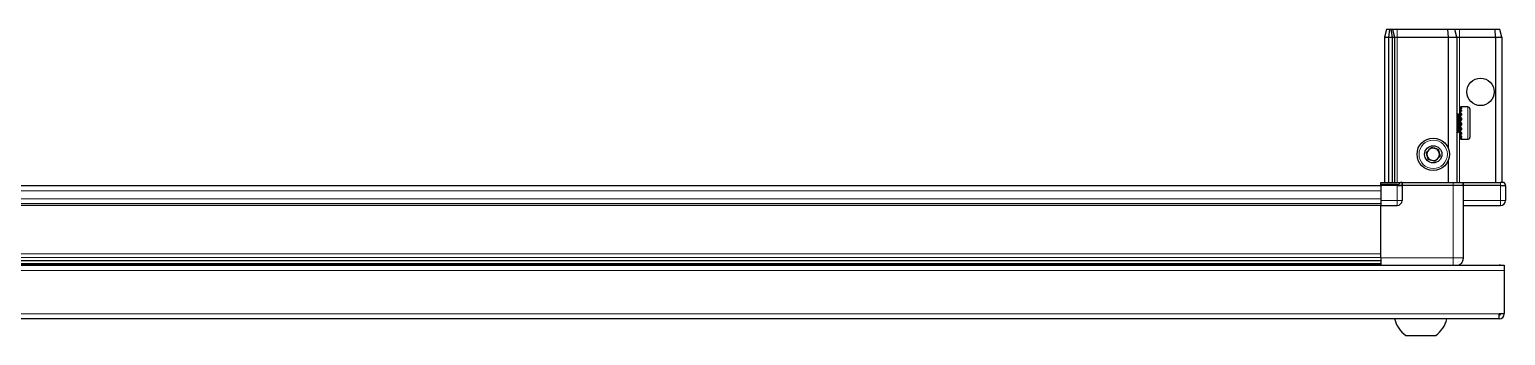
# Model space of a CAD drawing. Header units: millimetres. Extents: x 1315 to 5219, y -323 to 1569.
# Drawn here: x 2078 to 2671, y -323 to -200 of the extents above; entities that cross this region are included whole.
import ezdxf

# ---------------------------------------------------------------- set-up
doc = ezdxf.new("R2010")
doc.units = ezdxf.units.MM

msp = doc.modelspace()

# ---------------------------------------------------------------- linework, layer by layer
at = {"color": 7, "linetype": 'Continuous', "lineweight": 25}
for p, q in [((2623.12, -200.15), (2622.32, -203.15)), ((2624.28, -200.15), (2623.12, -200.15)), ((2624.28, -200.15), (2623.82, -203.15)), ((2624.78, -200.15), (2624.28, -200.15)), ((2624.78, -200.15), (2625.32, -203.15)), ((2625.52, -200.15), (2624.78, -200.15)), ((2625.52, -200.15), (2626.32, -203.15)), ((2627.32, -200.15), (2625.52, -200.15)), ((2647.49, -200.15), (2627.32, -200.15)), ((2647.49, -200.15), (2647.82, -203.15)), ((2650.52, -200.15), (2647.49, -200.15)), ((2651.32, -203.15), (2650.52, -200.15)), ((2652.32, -200.15), (2650.52, -200.15)), ((2666.67, -200.15), (2652.32, -200.15)), ((2666.82, -203.15), (2666.67, -200.15)), ((2668.52, -200.15), (2666.67, -200.15)), ((2669.32, -203.15), (2668.52, -200.15)), ((2622.32, -203.15), (2623.82, -203.15)), ((2622.32, -203.15), (2622.32, -261.45)), ((2623.82, -203.15), (2625.32, -203.15)), ((2623.82, -203.15), (2623.82, -261.45)), ((2625.32, -203.15), (2626.32, -203.15)), ((2625.32, -203.15), (2625.32, -261.45)), ((2626.32, -203.15), (2626.32, -261.45)), ((2626.32, -203.15), (2627.32, -203.15)), ((2627.32, -203.15), (2647.82, -203.15)), ((2647.82, -203.15), (2647.82, -247.65)), ((2647.82, -203.15), (2651.32, -203.15)), ((2651.32, -203.15), (2651.32, -261.45)), ((2651.32, -203.15), (2652.32, -203.15)), ((2652.32, -203.15), (2666.82, -203.15)), ((2666.82, -203.15), (2669.32, -203.15)), ((2666.82, -203.15), (2666.82, -261.45)), ((2669.32, -203.15), (2669.32, -261.45)), ((2651.35, -233.65), (2651.32, -233.65)), ((2651.84, -234.34), (2651.35, -233.65)), ((2651.35, -233.65), (2651.35, -241.65)), ((2652.32, -233.65), (2651.84, -234.34)), ((2651.84, -234.34), (2651.84, -240.96)), ((2652.32, -233.65), (2652.32, -241.65)), ((2652.82, -233.25), (2652.72, -233.25)), ((2652.72, -233.25), (2652.72, -242.05)), ((2655.72, -231.15), (2652.82, -231.15)), ((2653.32, -231.15), (2652.82, -231.15)), ((2652.82, -231.15), (2652.82, -231.2)), ((2652.82, -231.2), (2652.82, -231.49)), ((2653.32, -231.2), (2652.82, -231.2)), ((2653.32, -231.49), (2652.82, -231.49)), ((2652.82, -231.49), (2652.82, -231.76)), ((2653.32, -231.76), (2652.82, -231.76)), ((2652.82, -231.76), (2652.82, -232.42)), ((2653.32, -232.42), (2652.82, -232.42)), ((2652.82, -232.42), (2652.82, -232.89)), ((2652.82, -232.89), (2652.82, -233.87)), ((2653.32, -232.89), (2652.82, -232.89)), ((2653.32, -233.87), (2652.82, -233.87)), ((2652.82, -233.87), (2652.82, -234.5)), ((2652.82, -234.5), (2652.82, -235.69)), ((2653.32, -234.5), (2652.82, -234.5)), ((2653.32, -235.69), (2652.82, -235.69)), ((2652.82, -235.69), (2652.82, -236.32)), ((2653.32, -236.32), (2652.82, -236.32)), ((2652.82, -236.41), (2652.82, -237.7)), ((2653.32, -236.41), (2652.82, -236.41)), ((2653.32, -231.2), (2653.32, -231.15)), ((2653.32, -231.76), (2653.32, -231.49)), ((2653.32, -232.89), (2653.32, -232.42)), ((2653.32, -234.5), (2653.32, -233.87)), ((2653.32, -236.41), (2653.32, -235.69)), ((2656.52, -231.95), (2656.52, -243.35)), ((2651.32, -241.65), (2651.35, -241.65)), ((2651.35, -241.65), (2651.84, -240.96)), ((2651.84, -240.96), (2652.32, -241.65)), ((2652.72, -242.05), (2652.82, -242.05)), ((2653.32, -237.7), (2652.82, -237.7)), ((2653.32, -238.18), (2652.82, -238.18)), ((2652.82, -238.18), (2652.82, -238.44)), ((2652.82, -238.44), (2652.82, -239.71)), ((2653.32, -238.44), (2652.82, -238.44)), ((2653.32, -239.71), (2652.82, -239.71)), ((2652.82, -239.71), (2652.82, -240.39)), ((2652.82, -240.39), (2652.82, -241.51)), ((2653.32, -240.39), (2652.82, -240.39)), ((2653.32, -241.51), (2652.82, -241.51)), ((2652.82, -241.51), (2652.82, -242.08)), ((2652.82, -242.08), (2652.82, -242.94)), ((2653.32, -242.08), (2652.82, -242.08)), ((2653.32, -238.44), (2653.32, -237.7)), ((2653.32, -240.39), (2653.32, -239.71)), ((2653.32, -242.08), (2653.32, -241.51)), ((2653.32, -242.94), (2652.82, -242.94)), ((2652.82, -242.94), (2652.82, -243.33)), ((2652.82, -243.33), (2652.82, -243.85)), ((2653.32, -243.33), (2652.82, -243.33)), ((2653.32, -243.85), (2652.82, -243.85)), ((2652.82, -243.85), (2652.82, -244.03)), ((2652.82, -244.03), (2652.82, -244.15)), ((2653.32, -244.03), (2652.82, -244.03)), ((2652.82, -244.15), (2655.72, -244.15)), ((2653.32, -243.33), (2653.32, -242.94)), ((2653.32, -244.03), (2653.32, -243.85)), ((2647.82, -252.65), (2647.82, -261.45)), ((2620.82, -262.8), (1520.82, -262.8)), ((2620.82, -262.32), (2620.82, -261.45)), ((2620.82, -261.45), (2628.64, -261.45)), ((2627.32, -262.32), (2620.82, -262.32)), ((2620.82, -262.65), (2620.82, -262.32)), ((2627.32, -262.65), (2620.82, -262.65)), ((2620.82, -262.65), (2620.82, -268.65)), ((2627.32, -262.65), (2629.32, -262.65)), ((2629.32, -262.65), (2627.32, -262.65)), ((2629.32, -261.45), (2628.64, -261.45)), ((2629.32, -262.65), (2629.32, -261.45)), ((2629.32, -261.45), (2629.52, -261.45)), ((2629.52, -262.65), (2629.32, -262.65)), ((2629.32, -262.65), (2629.32, -268.65)), ((2629.52, -261.45), (2649.82, -261.45)), ((2649.82, -262.65), (2629.52, -262.65)), ((2649.82, -261.45), (2653.82, -261.45)), ((2653.82, -262.65), (2649.82, -262.65)), ((2653.82, -262.65), (2653.82, -261.45)), ((2653.82, -261.45), (2654.02, -261.45)), ((2654.02, -262.65), (2653.82, -262.65)), ((2653.82, -262.65), (2653.82, -291.65)), ((2654.02, -261.45), (2668.82, -261.45)), ((2668.82, -262.65), (2654.02, -262.65)), ((2670.32, -261.45), (2668.82, -261.45)), ((2668.82, -262.65), (2670.82, -262.65)), ((2670.82, -262.32), (2670.32, -261.45)), ((2670.82, -262.32), (2670.32, -261.45)), ((2670.82, -262.65), (2670.82, -262.32)), ((2670.82, -262.65), (2670.82, -262.32)), ((2670.82, -262.65), (2670.82, -262.65)), ((2670.82, -262.65), (2670.82, -268.65)), ((2620.82, -270), (1520.82, -270)), ((2620.82, -268.65), (2620.82, -270.65)), ((2620.82, -270.65), (2627.32, -270.65)), ((2620.82, -291.65), (2620.82, -270.65)), ((2653.82, -270.65), (2668.82, -270.65)), ((1471.32, -294.65), (2670.32, -294.65)), ((1520.82, -292.68), (2620.82, -292.68)), ((1520.82, -292.71), (2620.82, -292.71)), ((2594.7, -294.5), (1546.94, -294.5)), ((2589.32, -294.65), (2589.32, -294.5)), ((2589.49, -294.65), (2589.49, -294.5)), ((2589.7, -294.65), (2589.7, -294.5)), ((2590.26, -294.65), (2590.26, -294.5)), ((2590.68, -294.65), (2590.68, -294.5)), ((2591.58, -294.65), (2591.58, -294.5)), ((2592.16, -294.65), (2592.16, -294.5)), ((2593.31, -294.65), (2593.31, -294.5)), ((2594, -294.65), (2594, -294.5)), ((2595.28, -294.5), (2594.7, -294.5)), ((2595.28, -294.65), (2595.28, -294.5)), ((2595.29, -294.5), (2595.28, -294.5)), ((2596.02, -294.5), (2595.29, -294.5)), ((2595.46, -294.65), (2595.46, -294.5)), ((2595.96, -294.65), (2595.96, -294.5)), ((2596.02, -294.65), (2596.02, -294.5)), ((2597.05, -294.5), (2596.02, -294.5)), ((2596.02, -294.5), (2596.02, -294.5)), ((2620.82, -294.5), (2596.94, -294.5)), ((2597.31, -294.65), (2597.31, -294.5)), ((2598.02, -294.65), (2598.02, -294.5)), ((2599.19, -294.65), (2599.19, -294.5)), ((2599.8, -294.65), (2599.8, -294.5)), ((2600.75, -294.65), (2600.75, -294.5)), ((2601.19, -294.65), (2601.19, -294.5)), ((2601.82, -294.65), (2601.82, -294.5)), ((2602.06, -294.65), (2602.06, -294.5)), ((2602.3, -294.65), (2602.3, -294.5)), ((2602.32, -294.65), (2602.32, -294.5)), ((2620.97, -294.65), (2620.97, -291.65)), ((2655.32, -294.55), (2655.32, -294.65)), ((2655.32, -294.55), (2668.22, -294.55)), ((2670.32, -294.65), (2670.32, -296.75)), ((2670.32, -296.75), (2670.32, -314.05)), ((2668.22, -316.15), (1473.42, -316.15)), ((2670.32, -314.05), (2668.22, -314.05)), ((2668.22, -316.15), (2668.22, -314.05)), ((2630.82, -322.75), (2642.82, -322.75))]:
    msp.add_line(p, q, dxfattribs=at)
at = {"color": 8, "linetype": 'Continuous', "lineweight": 18}
for p, q in [((2627.32, -200.15), (2627.32, -203.15)), ((2652.32, -203.15), (2652.32, -200.15)), ((2627.32, -203.15), (2627.32, -261.45)), ((2652.32, -203.15), (2652.32, -233.65)), ((2655.72, -231.15), (2655.72, -244.15)), ((2652.32, -241.65), (2652.32, -261.45)), ((2620.82, -264.8), (1520.82, -264.8)), ((2627.32, -262.65), (2627.32, -262.32)), ((2627.32, -262.65), (2627.32, -268.65)), ((2629.52, -261.45), (2629.52, -262.65)), ((2649.82, -262.65), (2649.82, -261.45)), ((2649.82, -262.65), (2649.82, -291.65)), ((2654.02, -261.45), (2654.02, -262.65)), ((2668.82, -262.65), (2668.82, -261.45)), ((2668.82, -262.65), (2668.82, -268.65)), ((2620.82, -268), (1520.82, -268)), ((2620.82, -270.65), (1520.82, -270.65)), ((2627.32, -268.65), (2620.82, -268.65)), ((2629.32, -268.65), (2627.32, -268.65)), ((2627.32, -268.65), (2627.32, -270.65)), ((2668.82, -268.65), (2653.82, -268.65)), ((2670.82, -268.65), (2668.82, -268.65)), ((2668.82, -270.65), (2668.82, -268.65)), ((1520.82, -290.05), (2620.82, -290.05)), ((2620.82, -291.47), (1520.82, -291.47)), ((1520.82, -293.92), (2620.82, -293.92)), ((2649.82, -291.65), (2620.82, -291.65)), ((2668.22, -294.65), (2668.22, -294.55)), ((2670.32, -296.75), (1471.32, -296.75)), ((2668.22, -314.05), (1473.42, -314.05))]:
    msp.add_line(p, q, dxfattribs=at)
at = {"color": 7, "linetype": 'Continuous', "lineweight": 25, "flags": 128}
msp.add_lwpolyline([(2668.86, -294.65), (2668.63, -294.59), (2668.22, -294.55)], dxfattribs=at)
at = {"color": 7, "linetype": 'Continuous', "lineweight": 25}
for centre, radius in [((2660.82, -225.15), 5.5), ((2641.82, -250.15), 6.5), ((2641.82, -250.15), 3.46)]:
    msp.add_circle(centre, radius, dxfattribs=at)
at = {"color": 8, "linetype": 'Continuous', "lineweight": 18}
msp.add_circle((2641.82, -250.15), 5.7, dxfattribs=at)
at = {"color": 7, "linetype": 'Continuous', "lineweight": 25}
for centre, radius, start, end in [((2652.32, -233.25), 0.4, 270, 360), ((2655.72, -231.95), 0.8, 0, 90), ((2652.32, -242.05), 0.4, 0, 90), ((2641.82, -250.15), 2.5, 134.67671, 194.67671), ((2641.82, -250.15), 2.5, 74.67671, 134.67671), ((2641.82, -250.15), 2.5, 14.67671, 74.67671), ((2655.72, -243.35), 0.8, 270, 360), ((2641.82, -250.15), 2.5, 194.67671, 254.67671), ((2641.82, -250.15), 2.5, 254.67671, 314.67671), ((2641.82, -250.15), 2.5, 314.67671, 14.67671), ((2627.32, -268.65), 2, 270, 0), ((2668.82, -268.65), 2, 270, 0), ((2637.84, -313.13), 11.91, 194.70035, 233.8734), ((2635.8, -313.13), 11.91, 306.1266, 345.29965), ((2668.22, -314.05), 2.1, 270, 0), ((2668.22, -314.05), 0.6, 270, 0)]:
    msp.add_arc(centre, radius, start, end, dxfattribs=at)
msp.add_ellipse((2627.32, -258.85), major_axis=(0, 3.46), ratio=0.57735, start_param=3.141593, end_param=3.864327, dxfattribs=at)
for points, knots in [([(2639.04, -249.39), (2639.4, -249.03), (2640.09, -248.35), (2640.77, -247.67), (2641.09, -247.36)], [0, 0, 0, 0, 0.534686, 1, 1, 1, 1]), ([(2641.09, -247.36), (2641.59, -247.5), (2642.52, -247.75), (2643.44, -248), (2643.87, -248.12)], [0, 0, 0, 0, 0.534686, 1, 1, 1, 1]), ([(2643.87, -248.12), (2643.9, -248.24), (2644.06, -248.82), (2644.31, -249.79), (2644.52, -250.58), (2644.6, -250.92)], [0, 0, 0, 0, 0.133125, 0.637099, 1, 1, 1, 1]), ([(2639.77, -252.18), (2639.68, -251.85), (2639.47, -251.05), (2639.22, -250.09), (2639.07, -249.51), (2639.04, -249.39)], [0, 0, 0, 0, 0.362901, 0.866875, 1, 1, 1, 1]), ([(2642.55, -252.95), (2642.05, -252.81), (2641.12, -252.55), (2640.2, -252.3), (2639.77, -252.18)], [0, 0, 0, 0, 0.534686, 1, 1, 1, 1]), ([(2644.6, -250.92), (2644.24, -251.28), (2643.55, -251.96), (2642.87, -252.63), (2642.55, -252.95)], [0, 0, 0, 0, 0.534686, 1, 1, 1, 1]), ([(2620.82, -291.65), (2620.82, -292.05), (2620.82, -292.84), (2620.82, -293.86), (2620.82, -294.49), (2620.82, -294.64), (2620.82, -294.65)], [0, 0, 0, 0, 0.3255201, 0.6510403, 0.9765604, 1, 1, 1, 1]), ([(2653.82, -291.65), (2653.77, -292.09), (2653.7, -292.77), (2653.27, -293.59), (2652.81, -294.14), (2652.41, -294.5), (2652.14, -294.63), (2652.1, -294.65)], [0, 0, 0, 0, 0.363018, 0.558438, 0.758004, 0.95757, 1, 1, 1, 1])]:
    msp.add_open_spline(points, degree=3, knots=knots, dxfattribs=at)
at = {"color": 8, "linetype": 'Continuous', "lineweight": 18}
msp.add_open_spline([(2649.82, -291.65), (2649.82, -292.09), (2649.82, -292.77), (2649.82, -293.59), (2649.82, -294.14), (2649.82, -294.5), (2649.82, -294.63), (2649.82, -294.65)], degree=3, knots=[0, 0, 0, 0, 0.363018, 0.558438, 0.758004, 0.95757, 1, 1, 1, 1], dxfattribs=at)
msp.add_open_spline([(2653.82, -291.65), (2653.76, -291.65), (2653.64, -291.65), (2652.71, -291.65), (2651.39, -291.65), (2650.34, -291.65), (2649.82, -291.65)], degree=3, dxfattribs=at)

doc.saveas('drawing.dxf')
